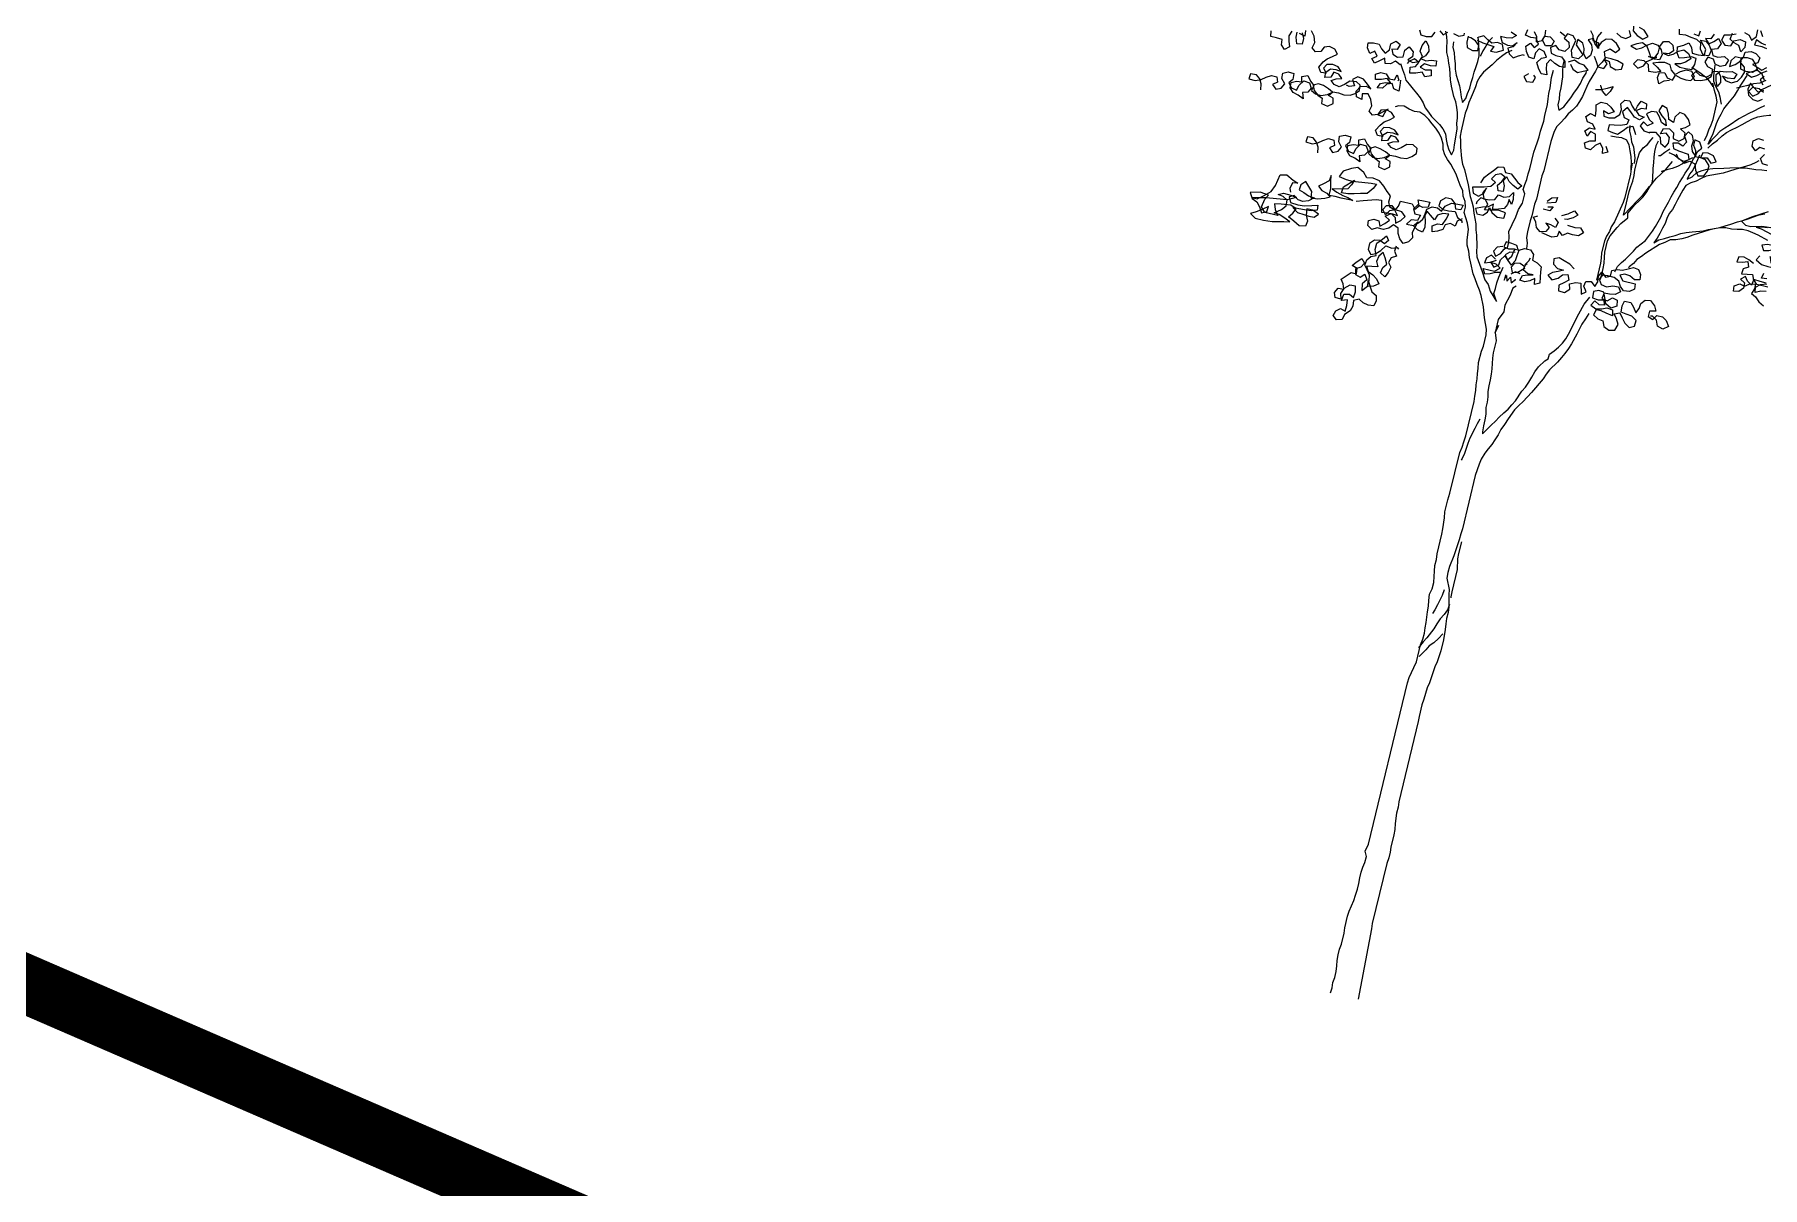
# Model space of a CAD drawing. Header units: inches. Extents: x 350994 to 353538, y 1581369 to 1583842.
# Drawn here: x 351589.46 to 351595.35, y 1583554.4 to 1583558.33 of the extents above; entities that cross this region are included whole.
import ezdxf

# ---------------------------------------------------------------- set-up
doc = ezdxf.new("R2010")
doc.units = ezdxf.units.IN
doc.header["$MEASUREMENT"] = 0
doc.linetypes.add('1', pattern=[0])
doc.layers.add('FOREST', color=96, linetype='Continuous')
doc.layers.add('TREE', color=81, linetype='1')

# ---------------------------------------------------------------- blocks, each defined once
blk = doc.blocks.new('TREE_4')
at = {"color": 94}
for points in [[(696, 5815), (664, 5803), (638, 5780), (621, 5815), (627, 5847), (658, 5852), (679, 5826), (713, 5821), (725, 5855), (760, 5844), (791, 5841), (823, 5844), (838, 5873), (815, 5899), (780, 5899), (748, 5881), (722, 5858), (693, 5878), (679, 5907), (644, 5913), (606, 5905), (575, 5893), (606, 5876), (632, 5855), (601, 5841), (563, 5838), (551, 5876), (520, 5893), (479, 5890), (462, 5861), (494, 5841), (523, 5864), (537, 5893), (589, 5933), (557, 5919), (540, 5948), (517, 5983), (485, 5997), (453, 5983), (421, 5963), (459, 5951), (488, 5968), (514, 5991), (543, 6009), (578, 6006), (604, 5983), (618, 5954), (609, 5922), (578, 5919), (540, 5925), (578, 5928), (592, 5959), (592, 6000), (607, 6035), (638, 6043), (667, 6026), (679, 5994), (656, 5971), (621, 5965), (653, 5959), (682, 5974), (708, 6000), (737, 6014), (771, 6000), (792, 5971), (765, 5945), (737, 5928), (705, 5919), (739, 5907), (774, 5907), (812, 5910), (823, 5945), (823, 5982), (792, 5985), (754, 5968), (722, 5959), (702, 5988), (696, 6023), (731, 6043), (757, 6063), (780, 6040), (792, 6008), (829, 6006), (864, 6011), (867, 6049), (821, 6095), (855, 6098), (881, 6078), (899, 6049), (893, 6014), (858, 6011), (835, 6043), (829, 6078), (800, 6095), (763, 6098), (728, 6104), (690, 6098), (682, 6130)], [(774, 6124), (806, 6118), (809, 6150)], [(893, 6150), (881, 6118), (849, 6112), (875, 6086), (902, 6107), (925, 6130), (948, 6104), (933, 6069), (899, 6055), (916, 6023), (948, 6020), (985, 6034), (1014, 6017), (1003, 5982), (974, 5968), (942, 5974), (925, 6003), (890, 6005), (878, 5974), (901, 5951), (933, 5942), (936, 5910), (910, 5887), (870, 5887), (838, 5904), (820, 5875), (843, 5852), (881, 5858), (910, 5872), (936, 5896), (939, 5930), (971, 5936), (991, 5910), (1000, 5875), (985, 5846), (971, 5881), (962, 5916), (982, 5942), (1017, 5945), (1052, 5956), (1084, 5947), (1072, 5916), (1034, 5910), (1003, 5916), (1026, 5893), (1063, 5887), (1098, 5907), (1115, 5936), (1127, 5968), (1118, 5999), (1092, 6020), (1089, 6052), (1121, 6060), (1153, 6057), (1176, 6034), (1196, 6002), (1173, 5979), (1133, 5976), (1101, 5982), (1092, 6014), (1086, 6046), (1049, 6046), (1029, 6017), (1029, 5982), (1060, 6002), (1084, 6026), (1098, 6057), (1101, 6089), (1136, 6101), (1167, 6095), (1196, 6075), (1191, 6043), (1162, 6025), (1193, 6017), (1225, 6005), (1251, 6028)], [(1248, 5973), (1228, 5947), (1251, 5921)], [(1263, 5889), (1234, 5872), (1202, 5892), (1176, 5913), (1170, 5875), (1182, 5840), (1214, 5820), (1245, 5817), (1271, 5837)], [(1023, 6182), (988, 6167), (954, 6159), (945, 6124), (971, 6101), (1008, 6104), (1020, 6138), (1055, 6156), (1089, 6150), (1092, 6115), (1075, 6083), (1055, 6118), (1023, 6127), (994, 6144), (1000, 6182)], [(1069, 6202), (1101, 6193), (1121, 6167), (1147, 6196), (1144, 6237)], [(1162, 6237), (1182, 6205)], [(1214, 6158), (1182, 6164), (1150, 6176), (1147, 6144), (1191, 6144), (1222, 6141)], [(1267, 5876), (1235, 5893), (1194, 5890), (1177, 5861), (1209, 5841), (1238, 5864), (1252, 5893), (1304, 5933)], [(1255, 5948), (1232, 5983), (1200, 5997), (1169, 5983), (1137, 5963), (1174, 5951), (1203, 5968), (1229, 5991), (1258, 6009)], [(17, 5928), (-15, 5943)], [(161, 5997), (181, 5971), (190, 5940), (225, 5934), (233, 5902), (205, 5925), (190, 5954), (161, 5937), (187, 5914), (199, 5882), (196, 5850), (176, 5824), (155, 5850), (150, 5882), (135, 5911), (100, 5925), (98, 5891), (124, 5867), (150, 5841), (132, 5812), (92, 5812), (77, 5853), (89, 5917), (66, 5940), (31, 5943), (17, 5914), (51, 5896), (60, 5865), (40, 5836), (5, 5839), (-21, 5859), (-50, 5839), (-38, 5807), (-7, 5801), (28, 5801), (54, 5778), (63, 5743), (31, 5740), (-1, 5752), (-33, 5769), (-50, 5737), (-44, 5706), (-33, 5674), (-67, 5671), (-91, 5700), (-108, 5732), (-88, 5764), (-59, 5778), (-82, 5807), (-114, 5816), (-131, 5787), (-131, 5749), (-163, 5752), (-186, 5781), (-197, 5813), (-174, 5836), (-145, 5816), (-125, 5842), (-148, 5873), (-180, 5871), (-215, 5876), (-209, 5914)], [(-168, 5911), (-148, 5885), (-142, 5853), (-108, 5868), (-99, 5899), (-67, 5902), (-38, 5882), (-47, 5850), (-82, 5842), (-108, 5871), (-99, 5902), (-102, 5934)], [(-304, 5876), (-267, 5862), (-290, 5839), (-325, 5833), (-359, 5833), (-342, 5801), (-307, 5793), (-276, 5795), (-252, 5821), (-270, 5790), (-299, 5775), (-284, 5743), (-255, 5726), (-226, 5746), (-198, 5761), (-195, 5755)], [(219, 5850), (239, 5821), (256, 5792), (294, 5792), (306, 5824), (283, 5847), (314, 5841), (329, 5812), (366, 5801), (398, 5812), (401, 5844), (363, 5856), (323, 5859), (285, 5859), (274, 5893), (303, 5916), (340, 5902), (361, 5928), (332, 5957), (300, 5974), (265, 5968), (242, 5940), (228, 5908), (210, 5937), (213, 5969), (231, 6003)], [(320, 6018), (349, 6003), (381, 6000), (407, 6020), (390, 6052)], [(407, 6093), (413, 6055), (442, 6032), (482, 6020), (508, 6043), (476, 6075), (445, 6084)], [(-845, 5758), (-831, 5729), (-796, 5729), (-764, 5735), (-750, 5767)], [(-724, 5781), (-698, 5761), (-675, 5784)], [(-640, 5784), (-605, 5776), (-576, 5790), (-576, 5802)], [(942, 5968), (948, 5904), (956, 5872), (976, 5846), (1000, 5817), (1017, 5789), (1031, 5757), (1034, 5748)], [(-1531, 5574), (-1516, 5542), (-1516, 5507), (-1548, 5502), (-1560, 5539), (-1562, 5571)], [(-1594, 5568), (-1606, 5536), (-1597, 5505), (-1586, 5473), (-1612, 5450), (-1635, 5473), (-1640, 5505), (-1675, 5508), (-1710, 5508), (-1716, 5542)], [(288, 5859), (274, 5827), (256, 5795), (248, 5763), (225, 5694), (219, 5662), (213, 5627), (207, 5596), (198, 5564), (187, 5532), (169, 5503), (149, 5474), (135, 5445), (117, 5413), (100, 5385), (91, 5350), (85, 5286), (85, 5104), (82, 5072), (82, 4928), (79, 4896), (79, 4824), (76, 4792), (76, 4722), (79, 4688), (91, 4656), (93, 4624), (93, 4618)], [(809, 5925), (872, 5901), (904, 5887), (933, 5864), (959, 5841), (959, 5835)], [(988, 5511), (996, 5549), (999, 5580), (1005, 5612), (1008, 5647), (1008, 5757), (994, 5789), (976, 5820), (956, 5861)], [(1292, 5800), (1266, 5780), (1237, 5754), (1211, 5733), (1158, 5687), (1112, 5635), (1089, 5612), (1066, 5586), (1048, 5554), (1028, 5523), (1014, 5494), (1020, 5525), (1028, 5557), (1034, 5627), (1040, 5658), (1049, 5690), (1057, 5725), (1072, 5760), (1101, 5817), (1112, 5849), (1121, 5881), (1133, 5916), (1144, 5947), (1147, 5953)], [(1263, 5950), (1231, 5927), (1196, 5913), (1164, 5895), (1101, 5864)], [(-909, 5533), (-889, 5501), (-869, 5472), (-854, 5443), (-828, 5423), (-799, 5400), (-773, 5380), (-744, 5359), (-721, 5333), (-701, 5307), (-675, 5287), (-652, 5264), (-594, 5229), (-568, 5209), (-545, 5183), (-533, 5151), (-519, 5122), (-502, 5093), (-479, 5067), (-473, 5099), (-476, 5131), (-479, 5165), (-484, 5229), (-493, 5261), (-496, 5293), (-504, 5324), (-516, 5356), (-530, 5385), (-548, 5414), (-577, 5472), (-591, 5507), (-602, 5541), (-611, 5573), (-626, 5602), (-637, 5634), (-652, 5663), (-660, 5695), (-666, 5726), (-675, 5758), (-689, 5787)], [(-628, 5735), (-625, 5703), (-608, 5671), (-600, 5640), (-588, 5608), (-579, 5576), (-565, 5544), (-530, 5486), (-516, 5452), (-504, 5420), (-490, 5391), (-475, 5420), (-472, 5452), (-467, 5486), (-467, 5521), (-464, 5553), (-464, 5587), (-461, 5622), (-458, 5654), (-458, 5689), (-464, 5720), (-475, 5752), (-484, 5784), (-489, 5793)], [(-550, 5790), (-550, 5752), (-539, 5721), (-504, 5712), (-472, 5718), (-475, 5749), (-501, 5773), (-533, 5784), (-547, 5784)], [(-492, 5778), (-455, 5770), (-385, 5764), (-397, 5732), (-362, 5735), (-322, 5758), (-336, 5790), (-368, 5793), (-400, 5781), (-429, 5796), (-458, 5813), (-487, 5799), (-495, 5793)], [(-273, 5767), (-302, 5746), (-325, 5717), (-348, 5686), (-368, 5654), (-388, 5628), (-409, 5599), (-423, 5567), (-432, 5535), (-435, 5501), (-441, 5466), (-446, 5434), (-452, 5400), (-455, 5365), (-458, 5333), (-458, 5223), (-455, 5191), (-447, 5160), (-438, 5125), (-415, 5061), (-401, 5029), (-383, 5000), (-340, 4914), (-311, 4850), (-294, 4821), (-279, 4792), (-265, 4757), (-253, 4726), (-239, 4697), (-230, 4662), (-219, 4630), (-201, 4567), (-196, 4535), (-187, 4503), (-135, 4425), (-135, 4425), (-106, 4381), (-80, 4358), (-60, 4321), (-8, 4269), (-34, 4312), (-31, 4344), (-31, 4379), (-28, 4416), (-17, 4480)], [(-406, 5816), (-423, 5787), (-432, 5755), (-443, 5723), (-449, 5692), (-449, 5689)], [(48, 5787), (48, 5752), (54, 5720), (63, 5685), (68, 5616), (68, 5581), (74, 5547), (74, 5512), (88, 5483), (112, 5509), (141, 5572), (152, 5604), (167, 5639), (178, 5671), (184, 5705), (196, 5740), (196, 5749)], [(92, 5769), (112, 5743), (144, 5731), (175, 5746), (204, 5760), (173, 5784), (141, 5786), (109, 5798), (80, 5781), (74, 5778)], [(1019, 5470), (1040, 5502), (1063, 5531), (1086, 5563), (1106, 5589), (1132, 5612), (1161, 5635), (1187, 5658), (1213, 5684), (1239, 5707), (1268, 5725), (1300, 5739), (1332, 5751), (1364, 5759), (1396, 5762), (1427, 5771), (1462, 5777), (1494, 5782), (1566, 5782), (1598, 5771), (1610, 5762)], [(-1693, 5180), (-1699, 5215), (-1715, 5242), (-1741, 5262), (-1776, 5260), (-1779, 5228), (-1739, 5226), (-1706, 5240), (-1680, 5261), (-1651, 5280), (-1617, 5279), (-1606, 5248), (-1632, 5227), (-1606, 5204), (-1576, 5219), (-1561, 5248), (-1585, 5276), (-1588, 5309), (-1558, 5324), (-1522, 5322), (-1520, 5286), (-1539, 5261), (-1515, 5235), (-1482, 5228), (-1474, 5261), (-1454, 5293), (-1418, 5290), (-1399, 5261), (-1414, 5233), (-1445, 5222), (-1432, 5187), (-1467, 5202), (-1500, 5209), (-1523, 5233), (-1526, 5266), (-1496, 5281), (-1463, 5284), (-1470, 5316), (-1438, 5330), (-1414, 5302), (-1387, 5281), (-1394, 5248), (-1365, 5233), (-1332, 5232), (-1295, 5247), (-1268, 5268), (-1297, 5282), (-1331, 5293), (-1363, 5297), (-1393, 5281), (-1378, 5251), (-1350, 5230), (-1320, 5218), (-1317, 5185), (-1277, 5178), (-1249, 5201), (-1256, 5233), (-1288, 5242), (-1267, 5270), (-1232, 5272), (-1199, 5268), (-1161, 5275), (-1133, 5292), (-1112, 5316), (-1115, 5348), (-1143, 5363), (-1182, 5356), (-1209, 5329), (-1236, 5309), (-1269, 5316), (-1294, 5335), (-1266, 5352), (-1233, 5362), (-1257, 5383), (-1289, 5387), (-1300, 5353), (-1334, 5343), (-1337, 5376), (-1313, 5402), (-1281, 5405), (-1246, 5401), (-1272, 5424), (-1305, 5431), (-1341, 5423), (-1356, 5395), (-1333, 5370), (-1366, 5367), (-1385, 5396), (-1366, 5432), (-1347, 5457), (-1318, 5477), (-1293, 5499), (-1316, 5523), (-1351, 5532), (-1382, 5521), (-1394, 5491), (-1425, 5480), (-1451, 5499), (-1442, 5534), (-1456, 5571), (-1479, 5599)], [(-1515, 5591), (-1510, 5557), (-1545, 5566)], [(-909, 5524), (-941, 5539), (-967, 5516), (-999, 5510), (-1010, 5542), (-1036, 5519), (-1062, 5498), (-1085, 5522), (-1056, 5542), (-1077, 5568), (-1103, 5548), (-1126, 5577), (-1129, 5608), (-1097, 5617), (-1062, 5617), (-1042, 5591), (-1013, 5571), (-993, 5597), (-993, 5634), (-967, 5657), (-938, 5643), (-949, 5611), (-981, 5605), (-967, 5576), (-935, 5565), (-903, 5576), (-903, 5617), (-883, 5643), (-851, 5620), (-848, 5588), (-871, 5565), (-840, 5556), (-802, 5570), (-790, 5605), (-811, 5634), (-808, 5669), (-793, 5701), (-770, 5677), (-761, 5646), (-773, 5614), (-796, 5591), (-764, 5585), (-733, 5596), (-701, 5599), (-698, 5567), (-730, 5562), (-767, 5565), (-788, 5539), (-756, 5530), (-721, 5539), (-712, 5504), (-747, 5489), (-770, 5513), (-805, 5498), (-840, 5490), (-848, 5524), (-816, 5536), (-802, 5565), (-834, 5579), (-863, 5556), (-871, 5542)], [(-143, 5654), (-166, 5631), (-143, 5605), (-105, 5610), (-96, 5642), (-108, 5654)], [(-19, 4601), (-19, 4636), (-25, 4668), (-34, 4699), (-25, 4743), (-13, 4795), (-8, 4841), (7, 4884), (7, 4942), (-10, 4965), (-7, 4997), (-2, 5029), (-2, 5064), (1, 5096), (1, 5200), (4, 5231), (7, 5266), (10, 5298), (10, 5333), (16, 5396), (13, 5431), (13, 5500), (10, 5535), (5, 5567), (5, 5602), (-1, 5665), (-1, 5711)], [(415, 5338), (435, 5306), (406, 5289), (401, 5321), (377, 5347), (351, 5327), (331, 5295), (299, 5298), (285, 5327), (314, 5347), (346, 5355), (337, 5393), (305, 5402), (291, 5370), (271, 5399), (294, 5422), (328, 5422), (308, 5448), (273, 5454), (256, 5483), (279, 5509), (311, 5500), (308, 5535), (300, 5567), (326, 5590), (360, 5590), (389, 5575), (415, 5552), (386, 5532), (352, 5543), (360, 5512), (392, 5509), (427, 5517), (453, 5543), (456, 5575), (444, 5607), (462, 5636), (493, 5639), (514, 5610), (537, 5587), (545, 5618), (560, 5653), (595, 5644), (600, 5613), (569, 5610), (543, 5589), (566, 5566), (600, 5563), (577, 5540), (542, 5549), (514, 5575), (488, 5595), (464, 5564), (482, 5532), (514, 5526), (508, 5494), (473, 5480), (435, 5474), (404, 5468), (404, 5433), (435, 5428), (467, 5425), (496, 5454), (516, 5480), (545, 5494), (566, 5462), (574, 5448)], [(274, 5656), (308, 5665), (343, 5682), (375, 5699), (363, 5665), (346, 5636), (317, 5656), (300, 5685), (297, 5685)], [(652, 5482), (687, 5491), (722, 5465), (733, 5433), (765, 5416), (779, 5445), (777, 5479), (751, 5500), (719, 5488), (730, 5523), (765, 5529), (794, 5511), (800, 5479), (837, 5471), (866, 5494), (863, 5526), (829, 5546), (858, 5560), (881, 5583), (863, 5612), (835, 5635), (803, 5641), (780, 5607), (780, 5572), (748, 5583), (739, 5615), (722, 5647), (690, 5656), (676, 5621), (702, 5595), (730, 5575), (742, 5543), (710, 5557), (690, 5586), (667, 5610), (635, 5607), (609, 5586), (632, 5555), (661, 5540), (632, 5517), (603, 5534), (589, 5506), (618, 5482), (649, 5479), (655, 5479)], [(1395, 5453), (1361, 5456), (1343, 5485), (1361, 5514)], [(1355, 5545), (1323, 5548), (1303, 5522), (1277, 5545), (1274, 5577), (1303, 5600), (1335, 5597)], [(794, 5390), (829, 5384), (869, 5367), (901, 5349), (930, 5369), (964, 5361), (976, 5323), (999, 5294), (1034, 5303), (1048, 5335), (1051, 5369), (1022, 5398), (990, 5404), (1028, 5413), (1057, 5387), (1086, 5401), (1063, 5433), (1028, 5442), (996, 5436), (988, 5404), (956, 5401), (962, 5436), (982, 5462), (962, 5494), (930, 5502), (930, 5468), (950, 5439), (956, 5407), (933, 5430), (921, 5462), (924, 5494), (910, 5523), (881, 5540), (863, 5508), (884, 5476), (869, 5447), (837, 5459), (805, 5450), (817, 5419), (849, 5413), (912, 5407), (924, 5375), (895, 5358), (860, 5367), (843, 5390)], [(-886, 5435), (-883, 5403), (-880, 5368), (-912, 5374), (-929, 5403), (-961, 5391), (-981, 5362), (-1013, 5357), (-999, 5386), (-970, 5400), (-938, 5406), (-967, 5426), (-999, 5412), (-1033, 5403), (-1042, 5435), (-1013, 5452), (-978, 5452), (-955, 5426), (-921, 5429), (-912, 5461), (-895, 5432), (-900, 5426)], [(528, 5494), (534, 5459), (548, 5430), (560, 5399), (580, 5373), (603, 5309), (606, 5277), (606, 5274)], [(727, 5161), (713, 5130), (698, 5095), (681, 5066), (617, 4956), (617, 5034), (617, 5104), (620, 5135), (623, 5170), (623, 5205), (620, 5240), (620, 5312), (623, 5347), (638, 5381), (658, 5407), (672, 5436), (681, 5456)], [(716, 5442), (710, 5410), (710, 5375), (713, 5341), (719, 5309), (724, 5274), (736, 5211), (739, 5187)], [(979, 5418), (973, 5387), (967, 5352), (962, 5320), (947, 5291), (941, 5259), (967, 5280), (988, 5311), (1016, 5332), (1045, 5346), (1077, 5358), (1141, 5375), (1176, 5386), (1239, 5404), (1268, 5418), (1297, 5436), (1323, 5456), (1338, 5470)], [(-1269, 4889), (-1275, 4924), (-1291, 4951), (-1317, 4971), (-1352, 4969), (-1355, 4937), (-1315, 4935), (-1283, 4949), (-1256, 4970), (-1227, 4989), (-1193, 4988), (-1182, 4957), (-1208, 4936), (-1182, 4913), (-1152, 4928), (-1138, 4957), (-1161, 4985), (-1164, 5018), (-1134, 5033), (-1098, 5031), (-1096, 4995), (-1115, 4970), (-1091, 4944), (-1058, 4937), (-1050, 4970), (-1030, 5002), (-994, 4999), (-975, 4970), (-990, 4942), (-1021, 4931), (-1009, 4896), (-1043, 4911), (-1076, 4918), (-1099, 4942), (-1102, 4975), (-1072, 4990), (-1039, 4994), (-1046, 5025), (-1014, 5039), (-991, 5011), (-963, 4990), (-970, 4957), (-942, 4942), (-908, 4941), (-871, 4956), (-844, 4977), (-873, 4991), (-907, 5002), (-939, 5006), (-969, 4990), (-954, 4960), (-926, 4939), (-896, 4927), (-893, 4894), (-854, 4887), (-825, 4910), (-832, 4942), (-864, 4951), (-843, 4979), (-808, 4981), (-776, 4978), (-737, 4984), (-710, 5001), (-688, 5025), (-691, 5057), (-719, 5072), (-758, 5065), (-785, 5038), (-812, 5018), (-845, 5025), (-870, 5044), (-843, 5061), (-809, 5071), (-833, 5092), (-865, 5096), (-876, 5062), (-910, 5052), (-913, 5085), (-889, 5111), (-857, 5114), (-822, 5110), (-848, 5133), (-881, 5140), (-917, 5132), (-932, 5104), (-910, 5079), (-942, 5076), (-962, 5105), (-942, 5141), (-923, 5166), (-894, 5186), (-869, 5208), (-892, 5232), (-927, 5241), (-958, 5230), (-970, 5200), (-1001, 5189), (-1027, 5208), (-1018, 5244), (-1032, 5280), (-1056, 5308), (-1091, 5300), (-1086, 5266), (-1121, 5275), (-1131, 5308), (-1113, 5341), (-1080, 5351), (-1048, 5341), (-1075, 5365), (-1105, 5387), (-1142, 5394), (-1170, 5371), (-1148, 5336), (-1179, 5325), (-1196, 5329)], [(430, 5405), (464, 5407), (496, 5410), (528, 5404), (548, 5378), (563, 5344), (577, 5312), (588, 5277), (594, 5245), (597, 5228)], [(573, 4546), (573, 4615), (571, 4647), (565, 4682), (559, 4713), (559, 4783), (568, 4817), (597, 4875), (614, 4904), (646, 4947), (640, 4974), (655, 5005), (669, 5034), (689, 5063), (707, 5092), (721, 5127), (730, 5158), (745, 5193), (759, 5222), (779, 5254), (800, 5283), (814, 5312), (829, 5343)], [(646, 4612), (654, 4647), (672, 4676), (692, 4702), (727, 4759), (741, 4788), (782, 4840), (811, 4904), (822, 4936), (840, 4999), (846, 5034), (863, 5098), (872, 5132), (880, 5164), (892, 5196), (901, 5228), (912, 5260), (921, 5291), (933, 5323), (950, 5387), (959, 5410)], [(797, 5410), (771, 5384), (750, 5358), (739, 5355)], [(941, 5392), (915, 5369), (892, 5343), (866, 5320), (837, 5300), (808, 5286), (779, 5268), (779, 5265)], [(1398, 5421), (1366, 5418), (1332, 5412), (1268, 5407), (1236, 5398), (1207, 5384), (1178, 5366), (1144, 5346), (1048, 5303), (1022, 5283), (996, 5259), (967, 5242), (941, 5219), (930, 5187), (912, 5124), (906, 5092), (898, 5060), (883, 5031), (877, 4999), (874, 4968), (866, 4936), (857, 4901), (848, 4869), (834, 4837), (860, 4863), (892, 4878), (921, 4895), (950, 4910), (981, 4930), (1010, 4944), (1045, 4956), (1109, 4979), (1138, 4993), (1172, 5008), (1201, 5022), (1230, 5039), (1262, 5057), (1297, 5080), (1326, 5094), (1355, 5112), (1383, 5132), (1415, 5152), (1447, 5166)], [(-918, 5247), (-947, 5221), (-970, 5198), (-938, 5195), (-927, 5241)], [(-3, -32), (0, 0), (-3, 32), (0, 64), (0, 101), (-3, 136), (-9, 168), (-11, 202), (-11, 237), (-8, 269), (-8, 338), (-11, 370), (-11, 442), (-8, 474), (3, 544), (6, 578), (9, 616), (9, 651), (6, 685), (6, 720), (9, 752), (15, 784), (15, 821), (1, 850), (9, 896), (10, 1901), (13, 1935), (25, 1999), (33, 2037), (33, 2143), (39, 2178), (39, 2216), (36, 2248), (34, 2282), (28, 2346), (25, 2381), (19, 2415), (13, 2453), (22, 2488), (22, 2528), (16, 2563), (11, 2595), (5, 2629), (5, 2667), (2, 2702), (2, 2823), (-1, 2855), (-6, 2924), (-12, 2959), (-12, 3034), (-9, 3075), (-9, 3329), (-3, 3364), (0, 3398), (3, 3436), (3, 3650), (0, 3682), (-3, 3716), (-9, 3751), (-11, 3786), (-17, 3818), (-20, 3849), (-26, 3884), (-26, 3956), (-20, 3988), (-20, 4058), (-26, 4092), (-54, 4156), (-77, 4220), (-106, 4283), (-124, 4312), (-144, 4341), (-164, 4373), (-184, 4399), (-213, 4457), (-228, 4489), (-242, 4526), (-259, 4558), (-268, 4590), (-274, 4653), (-288, 4688), (-323, 4746), (-323, 4781), (-334, 4812), (-352, 4841), (-363, 4873), (-386, 4902), (-406, 4931), (-424, 4960), (-470, 5012), (-496, 5035), (-519, 5058), (-536, 5087), (-545, 5119), (-562, 5151), (-583, 5177), (-609, 5203), (-637, 5223), (-663, 5244), (-692, 5261), (-727, 5273), (-759, 5270), (-794, 5276), (-828, 5287), (-860, 5281), (-880, 5270)], [(594, 5274), (597, 5240), (600, 5208), (600, 5063), (597, 5031), (574, 4904), (562, 4872), (559, 4841), (548, 4809), (542, 4777), (542, 4705), (547, 4673), (550, 4641), (550, 4537)], [(1464, 5181), (1378, 5129), (1320, 5089), (1349, 5071), (1383, 5071), (1447, 5088), (1516, 5094)], [(1482, 5086), (1447, 5083), (1415, 5074), (1447, 5071), (1516, 5054)], [(1502, 5013), (1438, 5031), (1404, 5036), (1372, 5042), (1337, 5042), (1305, 5034), (1273, 5028), (1236, 5028), (1204, 5019), (1169, 5005), (1140, 4990), (1054, 4938), (1022, 4915), (993, 4901), (961, 4886), (926, 4878), (900, 4855), (871, 4835), (802, 4765), (782, 4739), (759, 4716), (744, 4687), (724, 4661), (721, 4653)], [(-268, 4945), (-253, 4983), (-233, 5009), (-210, 5035), (-189, 5064), (-155, 5070), (-137, 5041), (-103, 5041), (-51, 5000), (-22, 4986), (-42, 4960), (-74, 4974), (-103, 4992), (-123, 5018), (-140, 4989), (-126, 4960), (-123, 4925), (-155, 4922), (-166, 4954), (-146, 4983), (-132, 5012), (-163, 5026), (-192, 5012), (-210, 4983), (-181, 4968), (-204, 4937), (-242, 4925), (-311, 4908), (-297, 4873), (-262, 4864), (-236, 4888), (-227, 4922), (-242, 4890), (-227, 4856), (-193, 4856), (-161, 4867), (-146, 4899), (-112, 4893), (-80, 4905), (-62, 4934), (-54, 4893), (-57, 4861), (-77, 4887), (-80, 4856), (-94, 4827), (-126, 4815), (-161, 4804), (-164, 4838), (-190, 4815), (-224, 4804), (-262, 4786), (-248, 4757), (-210, 4757), (-187, 4781), (-181, 4812), (-161, 4786), (-123, 4766), (-83, 4769), (-80, 4804), (-120, 4809), (-175, 4798), (-207, 4792), (-195, 4827), (-216, 4853), (-247, 4856), (-265, 4827), (-265, 4812)], [(149, 4931), (172, 4957), (204, 4968), (201, 4936), (149, 4919)], [(256, 4867), (290, 4887), (322, 4913), (348, 4893), (325, 4870), (293, 4852), (276, 4850)], [(1450, 4857), (1418, 4872), (1386, 4880), (1354, 4875), (1349, 4843), (1383, 4849), (1415, 4860), (1427, 4828), (1398, 4811), (1395, 4779), (1429, 4785), (1461, 4791), (1473, 4759), (1470, 4727), (1441, 4744), (1421, 4770), (1395, 4747), (1424, 4730), (1426, 4698), (1403, 4672), (1371, 4666), (1369, 4698), (1398, 4718), (1429, 4710), (1455, 4730), (1490, 4741), (1493, 4710), (1481, 4678), (1510, 4663), (1536, 4640), (1568, 4623)], [(1565, 4710), (1533, 4704), (1502, 4689), (1496, 4721), (1522, 4744), (1557, 4756)], [(1568, 4738), (1499, 4739), (1473, 4765), (1513, 4762), (1551, 4762)], [(1551, 4785), (1519, 4782), (1525, 4814)], [(1476, 4912), (1461, 4883), (1499, 4863), (1539, 4860), (1577, 4860), (1554, 4886), (1542, 4918), (1539, 4921)], [(1606, 4970), (1574, 4981), (1542, 4990), (1508, 4990), (1473, 4976), (1490, 4947), (1522, 4955), (1551, 4970), (1568, 4941), (1606, 4944), (1618, 4978), (1618, 4987)], [(-974, 4660), (-934, 4675), (-859, 4698), (-827, 4701), (-818, 4663), (-810, 4631), (-778, 4634), (-743, 4637), (-711, 4634), (-734, 4663), (-769, 4672), (-781, 4703), (-781, 4741), (-807, 4761), (-833, 4787), (-867, 4813), (-908, 4819), (-945, 4813), (-971, 4840), (-1012, 4860), (-1049, 4845), (-1093, 4819), (-1110, 4782), (-1064, 4773), (-1026, 4773), (-968, 4779), (-913, 4787), (-879, 4790), (-893, 4758), (-922, 4721), (-960, 4712), (-997, 4701), (-1035, 4692), (-1073, 4689), (-1070, 4727), (-1015, 4782), (-1026, 4750), (-1041, 4721), (-1075, 4710), (-1133, 4698), (-1101, 4686), (-1061, 4675), (-1029, 4669), (-995, 4660), (-1067, 4657), (-1104, 4657), (-1142, 4655), (-1142, 4698), (-1151, 4741), (-1159, 4776), (-1162, 4741), (-1191, 4715), (-1217, 4695), (-1191, 4675), (-1159, 4666), (-1133, 4646), (-1162, 4632), (-1206, 4617), (-1243, 4614), (-1249, 4655), (-1298, 4704), (-1324, 4678), (-1327, 4646), (-1295, 4637), (-1263, 4623), (-1226, 4620), (-1255, 4594), (-1287, 4582), (-1318, 4585), (-1347, 4606), (-1376, 4591), (-1359, 4559), (-1313, 4556), (-1272, 4559), (-1229, 4571), (-1194, 4582), (-1191, 4551), (-1226, 4539), (-1266, 4536), (-1301, 4533), (-1339, 4533), (-1304, 4510), (-1264, 4507), (-1232, 4504), (-1200, 4507), (-1177, 4530), (-1217, 4545), (-1255, 4545), (-1249, 4507), (-1232, 4473), (-1238, 4441), (-1275, 4435), (-1313, 4455), (-1350, 4473), (-1330, 4499), (-1316, 4530), (-1353, 4545), (-1411, 4536), (-1451, 4528), (-1440, 4496), (-1414, 4464), (-1495, 4464), (-1524, 4493), (-1515, 4542), (-1498, 4571), (-1553, 4577), (-1610, 4560), (-1590, 4528), (-1558, 4516), (-1535, 4490), (-1515, 4458), (-1486, 4473), (-1483, 4505), (-1515, 4479), (-1547, 4456), (-1579, 4438), (-1544, 4418), (-1492, 4418), (-1440, 4421), (-1371, 4438), (-1336, 4444), (-1376, 4461), (-1408, 4473), (-1440, 4476), (-1402, 4505), (-1379, 4533), (-1382, 4568), (-1411, 4583), (-1443, 4588), (-1414, 4603), (-1368, 4603), (-1330, 4597), (-1382, 4571), (-1446, 4562), (-1509, 4551), (-1564, 4539), (-1596, 4534), (-1561, 4534), (-1524, 4562), (-1489, 4597), (-1472, 4638), (-1460, 4707), (-1420, 4716), (-1376, 4695), (-1344, 4684), (-1376, 4678), (-1382, 4640), (-1373, 4620)], [(218, 4841), (244, 4821), (235, 4789), (204, 4798), (172, 4800), (198, 4780), (183, 4751), (151, 4740), (123, 4760), (111, 4792), (91, 4818), (114, 4832)], [(160, 4899), (192, 4907), (178, 4879), (137, 4879)], [(302, 4818), (348, 4815), (383, 4821), (406, 4797), (383, 4771), (345, 4769), (313, 4771), (287, 4751), (261, 4771), (258, 4737), (227, 4725), (163, 4737)], [(-326, 4706), (-352, 4685), (-358, 4653), (-389, 4662), (-418, 4648), (-424, 4616), (-453, 4599), (-485, 4587), (-493, 4622), (-465, 4642), (-433, 4645), (-421, 4682), (-412, 4714), (-447, 4711), (-476, 4694), (-488, 4662), (-517, 4683), (-543, 4703), (-551, 4671), (-540, 4639), (-534, 4605), (-540, 4573), (-574, 4579), (-603, 4596), (-583, 4625), (-600, 4555), (-592, 4524), (-609, 4495), (-638, 4477), (-664, 4501), (-681, 4529), (-690, 4561), (-722, 4573), (-745, 4547), (-774, 4532), (-814, 4532), (-843, 4515), (-872, 4533), (-875, 4564), (-846, 4579), (-814, 4576), (-800, 4547), (-774, 4570), (-751, 4596), (-783, 4613), (-751, 4637), (-722, 4619), (-713, 4587), (-684, 4610), (-664, 4639), (-690, 4662), (-731, 4665), (-765, 4651), (-783, 4622), (-806, 4648), (-791, 4677), (-759, 4686), (-733, 4663), (-719, 4691), (-713, 4723), (-641, 4723), (-618, 4697), (-597, 4723), (-612, 4755), (-580, 4758), (-540, 4758), (-543, 4726), (-574, 4717), (-606, 4726), (-626, 4697), (-612, 4668), (-577, 4668), (-586, 4633), (-624, 4628), (-647, 4596), (-603, 4599), (-577, 4622), (-557, 4648), (-551, 4683), (-548, 4714), (-519, 4735), (-488, 4737), (-459, 4723), (-444, 4758), (-412, 4784), (-372, 4787), (-340, 4789), (-346, 4758), (-378, 4755), (-389, 4787), (-415, 4807), (-453, 4807), (-479, 4781), (-482, 4749), (-453, 4735), (-418, 4735), (-378, 4740), (-355, 4708), (-326, 4694), (-323, 4682)], [(-22, 4445), (-54, 4439), (-83, 4422), (-115, 4413), (-132, 4445), (-63, 4445), (-34, 4471), (-63, 4488), (-95, 4491), (-71, 4468), (-45, 4488), (-43, 4520), (-22, 4549), (1, 4526), (27, 4503), (47, 4537), (50, 4569), (53, 4604), (82, 4621), (119, 4621), (143, 4598), (145, 4563), (177, 4555), (206, 4537), (209, 4506), (215, 4474), (221, 4439), (192, 4422), (186, 4459), (160, 4439), (131, 4425), (99, 4428), (108, 4459), (140, 4471), (171, 4477), (137, 4477), (105, 4494), (111, 4526), (119, 4535)], [(-48, 4601), (-80, 4590), (-97, 4561), (-77, 4535), (-51, 4558), (-37, 4587), (-28, 4601)], [(50, 4598), (33, 4627), (1, 4633), (-34, 4633), (-42, 4601), (-11, 4595), (21, 4604), (36, 4604)], [(33, 4584), (1, 4578), (-22, 4555), (-2, 4529), (18, 4558), (24, 4590), (30, 4604)], [(403, 4572), (371, 4592), (333, 4604), (299, 4615), (270, 4601), (276, 4569), (304, 4549), (342, 4549), (313, 4534), (281, 4520), (258, 4497), (287, 4474), (322, 4494), (342, 4520), (374, 4528), (388, 4497), (362, 4474), (336, 4453), (342, 4419), (380, 4419), (406, 4445), (397, 4476), (432, 4494), (463, 4497), (481, 4433), (507, 4453), (484, 4482), (489, 4514), (521, 4520), (550, 4497), (562, 4528), (556, 4563), (571, 4592), (599, 4566), (628, 4580), (628, 4615), (657, 4629), (689, 4632), (721, 4647), (750, 4664), (782, 4658), (802, 4632), (805, 4600), (773, 4592), (741, 4609), (709, 4612), (680, 4598), (706, 4569), (784, 4569), (787, 4537), (761, 4517), (724, 4511), (701, 4534), (683, 4563), (651, 4577), (611, 4577), (579, 4575), (565, 4546), (585, 4517), (620, 4511), (654, 4525), (689, 4528), (709, 4502), (680, 4479), (646, 4473), (614, 4470), (608, 4436), (643, 4430), (669, 4456), (700, 4447), (706, 4413), (674, 4392), (640, 4410), (625, 4447), (611, 4476), (579, 4479), (550, 4465), (553, 4427), (588, 4424), (620, 4430), (634, 4401), (602, 4395), (570, 4413), (553, 4381), (588, 4366), (622, 4375), (651, 4389), (686, 4384), (695, 4349), (654, 4355), (622, 4363), (591, 4361), (582, 4329), (614, 4311), (645, 4306), (660, 4274), (695, 4259), (729, 4268), (741, 4306), (724, 4337), (703, 4363), (735, 4378), (755, 4352), (778, 4323), (810, 4305), (839, 4320), (842, 4355), (810, 4375), (773, 4378), (741, 4384), (738, 4421), (744, 4453), (784, 4453), (807, 4430), (828, 4401), (842, 4430), (845, 4462), (865, 4488), (897, 4493), (929, 4467), (943, 4438), (906, 4430), (906, 4395), (938, 4386), (955, 4415), (990, 4415), (1018, 4398), (1039, 4366), (1010, 4343), (975, 4352), (961, 4386), (932, 4404), (920, 4401)], [(-676, 4453), (-679, 4420), (-660, 4394), (-688, 4377), (-697, 4346), (-678, 4320), (-685, 4287), (-698, 4256), (-729, 4273), (-724, 4308), (-705, 4333), (-724, 4368), (-742, 4396), (-763, 4368), (-770, 4335), (-755, 4305), (-789, 4298), (-822, 4292), (-805, 4264), (-773, 4251), (-744, 4232), (-725, 4206), (-753, 4184), (-785, 4175), (-792, 4210), (-754, 4150), (-724, 4134), (-715, 4102), (-722, 4069), (-757, 4066), (-790, 4073), (-819, 4088), (-849, 4073), (-846, 4038), (-855, 4007), (-882, 3977), (-889, 3944), (-922, 3935), (-947, 3955), (-938, 3986), (-914, 4007), (-883, 3998), (-882, 4033), (-886, 4067), (-920, 4056), (-915, 4095), (-883, 4104), (-854, 4089), (-851, 4126), (-858, 4160), (-893, 4157), (-923, 4129), (-936, 4094), (-926, 4062), (-961, 4063), (-972, 4093), (-957, 4122), (-922, 4125), (-934, 4156), (-953, 4181), (-904, 4234), (-869, 4234), (-874, 4266), (-907, 4277), (-888, 4302), (-860, 4332), (-839, 4308), (-854, 4279), (-882, 4262), (-875, 4227), (-844, 4218), (-820, 4243), (-801, 4213), (-822, 4182), (-815, 4143), (-787, 4177), (-786, 4212), (-792, 4244), (-813, 4272), (-834, 4296), (-829, 4331), (-810, 4356), (-780, 4368), (-795, 4402), (-793, 4443), (-767, 4474), (-747, 4500), (-728, 4474), (-748, 4449), (-779, 4462), (-811, 4457), (-837, 4429), (-836, 4392), (-814, 4368), (-784, 4380), (-760, 4405), (-737, 4439), (-698, 4434), (-668, 4445), (-657, 4439)], [(-74, 4517), (-103, 4535), (-129, 4512), (-132, 4480), (-100, 4491), (-71, 4509), (-66, 4512)], [(111, 4514), (79, 4526), (47, 4520), (30, 4491), (44, 4462), (76, 4471), (99, 4494), (114, 4506)], [(108, 4526), (125, 4555), (131, 4575)], [(7, 4439), (7, 4405), (15, 4436), (24, 4404), (41, 4433), (53, 4399), (73, 4425), (73, 4428)], [(93, 4465), (62, 4471), (38, 4451)], [(98, 3471), (118, 3505), (136, 3534), (156, 3563), (173, 3592), (194, 3624), (214, 3653), (229, 3684), (246, 3713), (269, 3777), (284, 3806), (298, 3840), (307, 3875), (318, 3910), (333, 3944), (362, 3988), (379, 4005), (379, 4034), (402, 4060), (423, 4089), (440, 4118), (454, 4147), (463, 4179), (472, 4213), (478, 4245), (495, 4314), (512, 4378), (536, 4427)], [(87, 4387), (70, 4370), (64, 4321), (47, 4260), (50, 4219), (29, 4165), (29, 4084), (38, 4130), (29, 4084), (47, 4037), (47, 3962), (49, 3930), (61, 3867), (64, 3835), (67, 3800), (67, 3763), (70, 3728), (78, 3696), (81, 3664), (81, 3630), (90, 3592), (92, 3557), (92, 3520), (95, 3482), (98, 3471)], [(553, 4329), (541, 4294), (527, 4257), (518, 4222), (512, 4190), (495, 4126), (483, 4095), (469, 4060), (454, 4031), (437, 3999), (402, 3942), (388, 3913), (376, 3881), (327, 3783), (292, 3719), (272, 3690), (252, 3658), (228, 3595), (214, 3557), (199, 3522), (191, 3488), (179, 3453), (168, 3421), (153, 3390), (139, 3361), (127, 3320), (121, 3288), (118, 3251), (115, 3216), (115, 2884), (112, 2852), (112, 2814), (109, 2782), (103, 2713), (92, 2644), (92, 2606), (94, 2571), (123, 2508), (129, 2476), (146, 2406), (149, 2372), (149, 2334), (152, 2302), (155, 2268), (161, 2204), (161, 2135), (158, 2103), (155, 2065), (149, 2034), (143, 1970), (140, 1932), (134, 1898), (129, 1828), (126, 1791), (126, 1718), (128, 1687), (128, 1188), (131, 1156), (131, 1119), (137, 1055), (143, 1020), (145, 986), (145, 911), (148, 879), (148, 844), (145, 809), (145, 434), (148, 402), (168, -31)], [(61, 3554), (52, 3523), (46, 3491), (29, 3427), (26, 3393), (20, 3329), (14, 3297), (11, 3286)], [(127, 2806), (126, 2733), (129, 2701), (141, 2638), (141, 2499), (144, 2467), (144, 2461)], [(146, 2421), (143, 2386), (129, 2354), (112, 2323), (100, 2288), (88, 2256), (59, 2193), (45, 2164), (30, 2132), (25, 2123)], [(94, 2499), (91, 2464), (83, 2433), (77, 2401), (68, 2369), (60, 2343)], [(149, 2239), (129, 2204), (109, 2172), (85, 2149), (71, 2120), (54, 2091), (42, 2071)]]:
    blk.add_lwpolyline(points, dxfattribs=at)

msp = doc.modelspace()

# ---------------------------------------------------------------- hatches: boundary and pattern name
at = {"layer": 'FOREST', "lineweight": 5}
h = msp.add_hatch(dxfattribs=at)
h.set_pattern_fill('ANSI31', color=96, scale=50, style=0)
h.paths.add_polyline_path([(351604.9274, 1583347.98), (351663.0036, 1583522.9504), (351611.8779, 1583545.3594), (351490.2916, 1583598.0852), (351436.5696, 1583404.4646), (351529.745, 1583373.1705)])
h.paths.add_polyline_path([(351517.5086, 1583480.1397), (351575.3657, 1583480.1397), (351575.3657, 1583465.1397), (351517.5086, 1583465.1397)], flags=24)

# ---------------------------------------------------------------- linework, layer by layer
at = {"layer": 'FOREST', "color": 96, "lineweight": 5, "const_width": 0.2, "elevation": 94.7317}
msp.add_lwpolyline([(351604.9274, 1583347.98), (351663.0036, 1583522.9504), (351611.8779, 1583545.3594), (351490.2916, 1583598.0852), (351436.5696, 1583404.4646), (351529.745, 1583373.1705), (351604.9274, 1583347.98)], dxfattribs=at)

# ---------------------------------------------------------------- block references
at = {"layer": 'TREE', "lineweight": 5, "xscale": 0.0005632341247466223, "yscale": 0.0005632341530485974, "zscale": 0.0005632341444477617, "rotation": 346.4411541233163}
msp.add_blockref('TREE_4', (351593.8838, 1583555.0798), dxfattribs=at)

doc.saveas('drawing.dxf')
